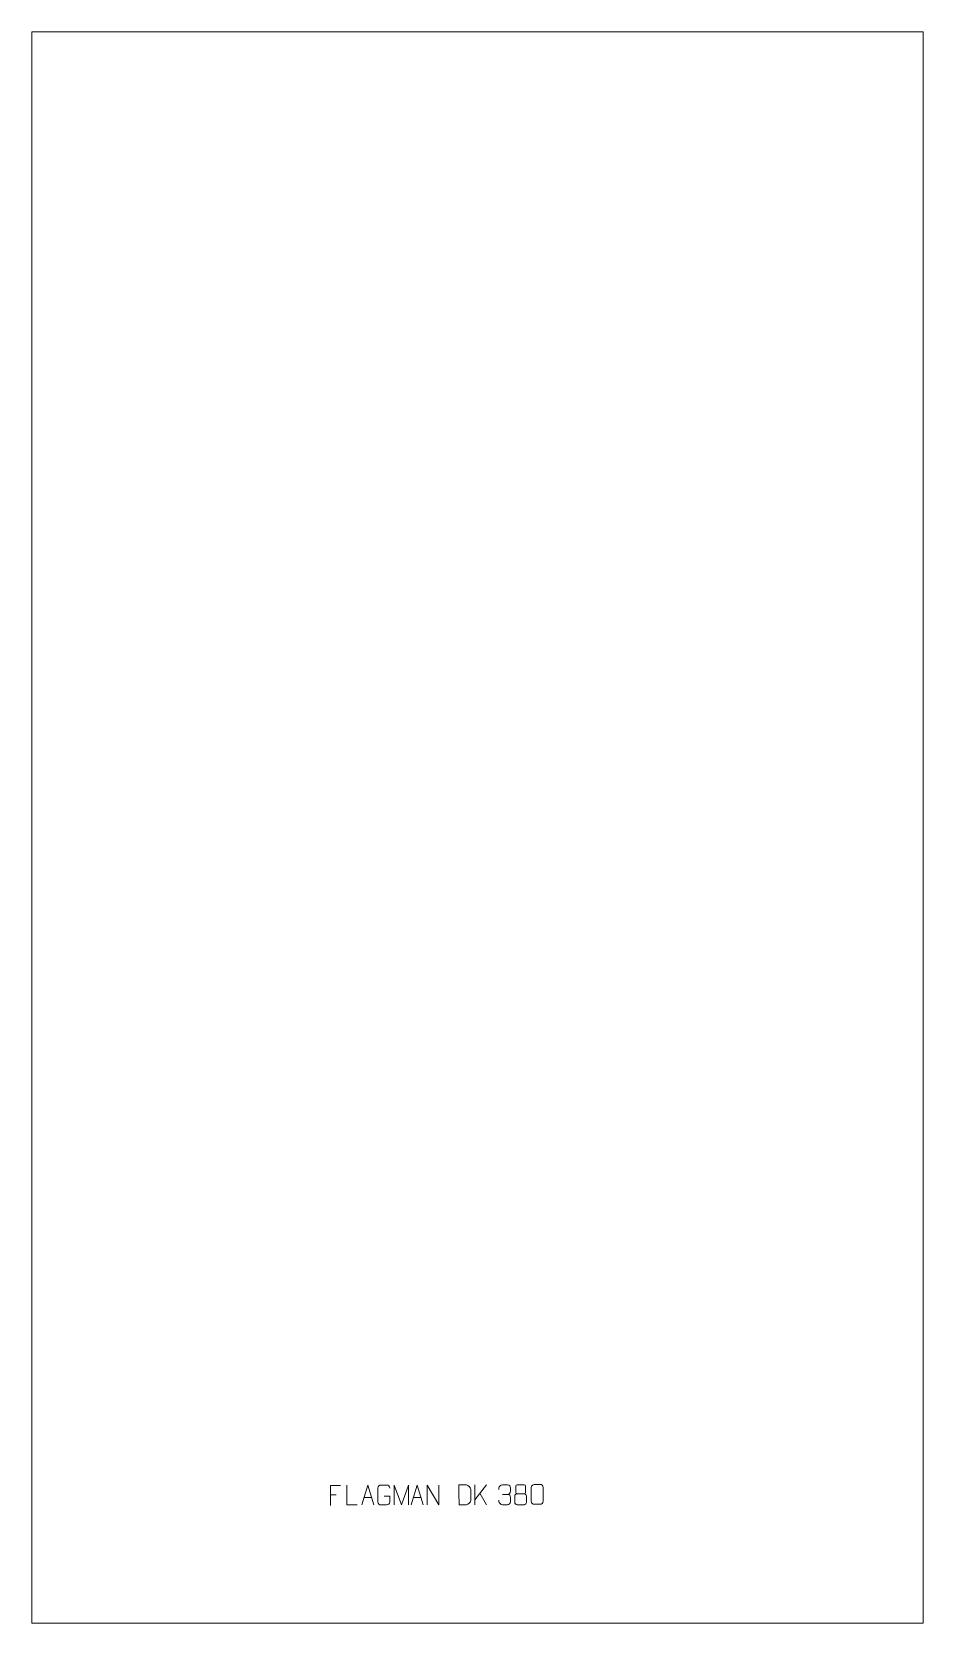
# Model space of a CAD drawing. Header units: millimetres. Extents: x -560 to 560, y -1640 to 360.
import ezdxf

# ---------------------------------------------------------------- set-up
doc = ezdxf.new("R2010")
doc.units = ezdxf.units.MM
doc.header["$MEASUREMENT"] = 0
doc.layers.add('layer 1', color=7, linetype='Continuous')

msp = doc.modelspace()

# ---------------------------------------------------------------- linework, layer by layer
at = {"layer": 'layer 1', "color": 242, "lineweight": 9}
msp.add_open_spline([(559.9994, -1639.9991), (559.9994, -1639.9991), (-559.9994, -1639.9991), (-559.9994, -1639.9991), (-559.9994, -1639.9991), (-559.9994, -1639.9991), (-559.9994, 360.0002), (-559.9994, 360.0002), (-559.9994, 360.0002), (-559.9994, 360.0002), (559.9994, 360.0002), (559.9994, 360.0002), (559.9994, 360.0002), (559.9994, 360.0002), (559.9994, -1639.9991), (559.9994, -1639.9991)], degree=3, knots=[0, 0, 0, 0, 0.2, 0.2, 0.2, 0.2, 0.4, 0.4, 0.4, 0.4, 0.6, 0.6, 0.6, 0.6, 1, 1, 1, 1], dxfattribs=at)
at = {"layer": 'layer 1', "color": 250, "lineweight": 9}
for points, knots in [([(-172.0044, -1466.9779), (-172.0044, -1466.9779), (-184.8784, -1466.9779), (-184.8784, -1466.9779), (-184.8784, -1466.9779), (-184.8784, -1466.9779), (-184.8784, -1491.9315), (-184.8784, -1491.9315)], [0, 0, 0, 0, 0.333333333, 0.333333333, 0.333333333, 0.333333333, 1, 1, 1, 1]), ([(-151.2357, -1491.3344), (-151.2357, -1491.3344), (-164.1848, -1491.3344), (-164.1848, -1491.3344), (-164.1848, -1491.3344), (-164.1848, -1491.3344), (-164.1848, -1466.3808), (-164.1848, -1466.3808)], [0, 0, 0, 0, 0.333333333, 0.333333333, 0.333333333, 0.333333333, 1, 1, 1, 1]), ([(-145.1807, -1491.3343), (-145.1807, -1491.3343), (-137.8097, -1466.3808), (-137.8097, -1466.3808), (-137.8097, -1466.3808), (-137.8097, -1466.3808), (-130.2398, -1491.3343), (-130.2398, -1491.3343)], [0, 0, 0, 0, 0.333333333, 0.333333333, 0.333333333, 0.333333333, 1, 1, 1, 1]), ([(-117.4553, -1480.3486), (-117.4553, -1480.3486), (-110.2872, -1480.3486), (-110.2872, -1480.3486), (-110.2872, -1480.3486), (-110.2872, -1480.3486), (-110.2872, -1487.5167), (-110.2872, -1487.5167), (-110.2872, -1487.5167), (-110.4269, -1489.8401), (-112.1041, -1491.3197), (-114.2519, -1491.3305), (-114.2519, -1491.3305), (-116.5837, -1491.3301), (-118.9157, -1491.3301), (-121.2472, -1491.3305), (-121.2472, -1491.3305), (-123.1721, -1491.4359), (-125.1443, -1489.5514), (-125.1331, -1487.5341), (-125.1331, -1487.5341), (-125.1327, -1481.764), (-125.1327, -1475.9943), (-125.1331, -1470.225), (-125.1331, -1470.225), (-125.1289, -1468.0869), (-123.3821, -1466.3677), (-121.2298, -1466.3811), (-121.2298, -1466.3811), (-118.9041, -1466.3811), (-116.578, -1466.3811), (-114.2519, -1466.3811), (-114.2519, -1466.3811), (-112.3052, -1466.3457), (-110.3138, -1467.8372), (-110.2872, -1470.2749)], [0, 0, 0, 0, 0.1, 0.1, 0.1, 0.1, 0.2, 0.2, 0.2, 0.2, 0.3, 0.3, 0.3, 0.3, 0.4, 0.4, 0.4, 0.4, 0.5, 0.5, 0.5, 0.5, 0.6, 0.6, 0.6, 0.6, 0.7, 0.7, 0.7, 0.7, 0.8, 0.8, 0.8, 0.8, 1, 1, 1, 1]), ([(-104.5527, -1491.3365), (-104.5527, -1491.3365), (-104.5527, -1466.3786), (-104.5527, -1466.3786), (-104.5527, -1466.3786), (-104.5527, -1466.3786), (-95.6276, -1491.3365), (-95.6276, -1491.3365), (-95.6276, -1491.3365), (-95.6276, -1491.3365), (-86.8677, -1466.3791), (-86.8677, -1466.3791), (-86.8677, -1466.3791), (-86.8677, -1466.3791), (-86.8677, -1491.3365), (-86.8677, -1491.3365)], [0, 0, 0, 0, 0.2, 0.2, 0.2, 0.2, 0.4, 0.4, 0.4, 0.4, 0.6, 0.6, 0.6, 0.6, 1, 1, 1, 1]), ([(-83.1807, -1491.3343), (-83.1807, -1491.3343), (-75.8097, -1466.3808), (-75.8097, -1466.3808), (-75.8097, -1466.3808), (-75.8097, -1466.3808), (-68.2398, -1491.3343), (-68.2398, -1491.3343)], [0, 0, 0, 0, 0.333333333, 0.333333333, 0.333333333, 0.333333333, 1, 1, 1, 1]), ([(-63.0377, -1491.3343), (-63.0377, -1491.3343), (-63.0377, -1466.3808), (-63.0377, -1466.3808), (-63.0377, -1466.3808), (-63.0377, -1466.3808), (-48.3829, -1491.3343), (-48.3829, -1491.3343), (-48.3829, -1491.3343), (-48.3829, -1491.3343), (-48.3829, -1466.3808), (-48.3829, -1466.3808)], [0, 0, 0, 0, 0.25, 0.25, 0.25, 0.25, 0.5, 0.5, 0.5, 0.5, 1, 1, 1, 1]), ([(-23.2285, -1491.1417), (-20.8967, -1491.1413), (-15.9465, -1491.1653), (-13.615, -1491.1656), (-13.615, -1491.1656), (-11.69, -1491.271), (-8.3714, -1487.7294), (-8.3826, -1485.7121), (-8.3826, -1485.7121), (-8.383, -1479.942), (-8.383, -1477.7723), (-8.3826, -1472.003), (-8.3826, -1472.003), (-8.3869, -1469.8649), (-11.7614, -1466.2048), (-13.9138, -1466.2183), (-13.9138, -1466.2183), (-16.2395, -1466.2183), (-20.9638, -1466.2183), (-23.2899, -1466.2183), (-23.2899, -1466.2183), (-23.2895, -1471.9652), (-23.2282, -1485.3944), (-23.2285, -1491.1417)], [0, 0, 0, 0, 0.142857143, 0.142857143, 0.142857143, 0.142857143, 0.285714286, 0.285714286, 0.285714286, 0.285714286, 0.428571429, 0.428571429, 0.428571429, 0.428571429, 0.571428571, 0.571428571, 0.571428571, 0.571428571, 0.714285714, 0.714285714, 0.714285714, 0.714285714, 1, 1, 1, 1]), ([(26.7991, -1471.9006), (26.7991, -1471.9006), (26.7991, -1470.0434), (26.7991, -1470.0434), (26.7991, -1470.0434), (26.7848, -1468.3015), (29.4493, -1466.1834), (31.5084, -1466.2061), (31.5084, -1466.2061), (33.5725, -1466.2061), (35.6365, -1466.2061), (37.7002, -1466.2061), (37.7002, -1466.2061), (39.8947, -1466.1973), (41.493, -1468.0441), (41.5374, -1469.9562), (41.5374, -1469.9562), (41.537, -1471.3913), (41.537, -1472.8264), (41.5374, -1474.2619), (41.5374, -1474.2619), (41.4888, -1475.9154), (39.8862, -1478.1454), (37.6879, -1478.1354), (37.6879, -1478.1354), (39.8916, -1478.1466), (41.4996, -1479.9498), (41.5536, -1482.0093), (41.5536, -1482.0093), (41.5532, -1483.794), (41.5532, -1485.5787), (41.5536, -1487.3638), (41.5536, -1487.3638), (41.5637, -1489.4252), (39.5088, -1491.1883), (37.6879, -1491.1802), (37.6879, -1491.1802), (35.6226, -1491.1799), (33.5574, -1491.1799), (31.4918, -1491.1802), (31.4918, -1491.1802), (29.3232, -1491.1687), (26.7922, -1488.7685), (26.7736, -1487.3067), (26.7736, -1487.3067), (26.7736, -1487.3067), (26.7736, -1485.3981), (26.7736, -1485.3981)], [0, 0, 0, 0, 0.076923077, 0.076923077, 0.076923077, 0.076923077, 0.153846154, 0.153846154, 0.153846154, 0.153846154, 0.230769231, 0.230769231, 0.230769231, 0.230769231, 0.307692308, 0.307692308, 0.307692308, 0.307692308, 0.384615385, 0.384615385, 0.384615385, 0.384615385, 0.461538462, 0.461538462, 0.461538462, 0.461538462, 0.538461538, 0.538461538, 0.538461538, 0.538461538, 0.615384615, 0.615384615, 0.615384615, 0.615384615, 0.692307692, 0.692307692, 0.692307692, 0.692307692, 0.769230769, 0.769230769, 0.769230769, 0.769230769, 0.846153846, 0.846153846, 0.846153846, 0.846153846, 1, 1, 1, 1]), ([(46.7514, -1480.2004), (46.7514, -1483.3712), (46.7514, -1485.0733), (46.7514, -1488.2447), (46.7514, -1488.2447), (46.7429, -1489.4666), (48.4408, -1491.1593), (49.6934, -1491.1678), (49.6934, -1491.1678), (52.6765, -1491.1675), (55.6598, -1491.1675), (58.6432, -1491.1678), (58.6432, -1491.1678), (59.9665, -1491.1561), (61.5869, -1489.5345), (61.5758, -1488.2353), (61.5758, -1488.2353), (61.5755, -1485.0671), (61.5755, -1483.3683), (61.5758, -1480.2004), (61.5758, -1480.2004), (61.5061, -1478.82), (59.9283, -1477.2414), (58.6229, -1477.2475), (58.6229, -1477.2475), (55.6463, -1477.2478), (52.6697, -1477.2478), (49.6934, -1477.2475), (49.6934, -1477.2475), (48.6139, -1477.2411), (46.7676, -1478.82), (46.7514, -1480.2004)], [0, 0, 0, 0, 0.111111111, 0.111111111, 0.111111111, 0.111111111, 0.222222222, 0.222222222, 0.222222222, 0.222222222, 0.333333333, 0.333333333, 0.333333333, 0.333333333, 0.444444444, 0.444444444, 0.444444444, 0.444444444, 0.555555556, 0.555555556, 0.555555556, 0.555555556, 0.666666667, 0.666666667, 0.666666667, 0.666666667, 0.777777778, 0.777777778, 0.777777778, 0.777777778, 1, 1, 1, 1]), ([(48.2102, -1467.6822), (48.2102, -1469.8952), (48.2102, -1473.5775), (48.2102, -1475.7908), (48.2102, -1475.7908), (48.2252, -1476.2982), (49.0326, -1477.2296), (49.7327, -1477.2284), (49.7327, -1477.2284), (52.7026, -1477.2282), (55.6728, -1477.3131), (58.6432, -1477.3134), (58.6432, -1477.3134), (59.4403, -1477.3092), (60.161, -1476.5189), (60.1584, -1475.7982), (60.1584, -1475.7982), (60.1581, -1473.5822), (60.1581, -1469.8975), (60.1584, -1467.6822), (60.1584, -1467.6822), (60.1399, -1466.9714), (59.5285, -1466.211), (58.6946, -1466.2184), (58.6946, -1466.2184), (55.6775, -1466.2187), (52.6606, -1466.2187), (49.644, -1466.2184), (49.644, -1466.2184), (49.0176, -1466.2108), (48.1935, -1466.9218), (48.2102, -1467.6822)], [0, 0, 0, 0, 0.111111111, 0.111111111, 0.111111111, 0.111111111, 0.222222222, 0.222222222, 0.222222222, 0.222222222, 0.333333333, 0.333333333, 0.333333333, 0.333333333, 0.444444444, 0.444444444, 0.444444444, 0.444444444, 0.555555556, 0.555555556, 0.555555556, 0.555555556, 0.666666667, 0.666666667, 0.666666667, 0.666666667, 0.777777778, 0.777777778, 0.777777778, 0.777777778, 1, 1, 1, 1]), ([(71.3543, -1465.6465), (73.7204, -1465.6465), (76.0869, -1465.6465), (78.4534, -1465.6465), (78.4534, -1465.6465), (80.4339, -1465.6109), (82.4599, -1467.1052), (82.487, -1469.5473), (82.487, -1469.5473), (82.4866, -1475.3047), (82.4866, -1481.0625), (82.487, -1486.8207), (82.487, -1486.8207), (82.3449, -1489.1483), (80.6385, -1490.6306), (78.4534, -1490.6414), (78.4534, -1490.6414), (76.081, -1490.641), (73.7086, -1490.641), (71.3366, -1490.6414), (71.3366, -1490.6414), (69.3781, -1490.747), (67.3717, -1488.8591), (67.3831, -1486.8381), (67.3831, -1486.8381), (67.3835, -1481.0575), (67.3835, -1475.2772), (67.3831, -1469.4974), (67.3831, -1469.4974), (67.3874, -1467.3554), (69.1645, -1465.6329), (71.3543, -1465.6465)], [0, 0, 0, 0, 0.111111111, 0.111111111, 0.111111111, 0.111111111, 0.222222222, 0.222222222, 0.222222222, 0.222222222, 0.333333333, 0.333333333, 0.333333333, 0.333333333, 0.444444444, 0.444444444, 0.444444444, 0.444444444, 0.555555556, 0.555555556, 0.555555556, 0.555555556, 0.666666667, 0.666666667, 0.666666667, 0.666666667, 0.777777778, 0.777777778, 0.777777778, 0.777777778, 1, 1, 1, 1])]:
    msp.add_open_spline(points, degree=3, knots=knots, dxfattribs=at)
for points in [[(-184.8784, -1478.8576), (-184.8784, -1478.8576), (-177.7103, -1478.8576), (-177.7103, -1478.8576)], [(-3.187, -1466.2163), (-3.187, -1466.2163), (-3.187, -1491.1699), (-3.187, -1491.1699)], [(11.1892, -1466.2163), (11.1892, -1466.2163), (-3.187, -1484.856), (-3.187, -1484.856)], [(11.5145, -1491.0741), (11.5145, -1491.0741), (3.044, -1476.7605), (3.044, -1476.7605)], [(31.5088, -1478.1458), (31.5088, -1478.1458), (37.7052, -1478.1458), (37.7052, -1478.1458)], [(-142.4581, -1482.0849), (-142.4581, -1482.0849), (-132.9624, -1482.0849), (-132.9624, -1482.0849)], [(-80.4581, -1482.0849), (-80.4581, -1482.0849), (-70.9624, -1482.0849), (-70.9624, -1482.0849)]]:
    msp.add_open_spline(points, degree=3, dxfattribs=at)

doc.saveas('drawing.dxf')
